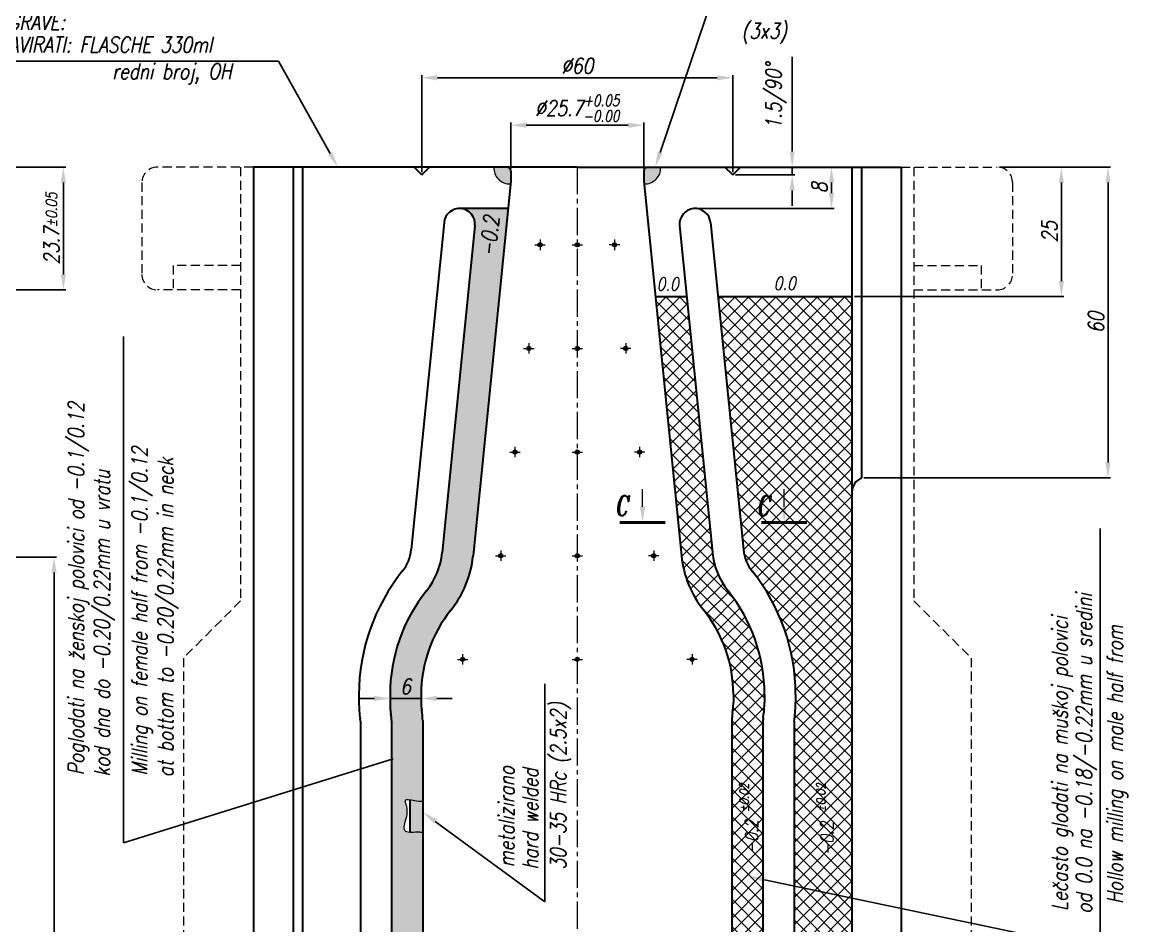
# Model space of a CAD drawing. Extents: x 11 to 588, y -94 to 506.
# Drawn here: x 206.1 to 419.5, y 130.8 to 305.2 of the extents above; entities that cross this region are included whole.
import ezdxf
from ezdxf import colors
from ezdxf.entities.mleader import LeaderData, LeaderLine
from ezdxf.math import Vec2, Vec3

# ---------------------------------------------------------------- set-up
doc = ezdxf.new("R2010")
doc.units = 0
doc.header["$LTSCALE"] = 7
doc.header["$MEASUREMENT"] = 0
doc.linetypes.add('CENTER2', pattern=[1.125, 0.75, -0.125, 0.125, -0.125])
doc.linetypes.add('HIDDEN', pattern=[0.375, 0.25, -0.125])
doc.layers.get('0').update_dxf_attribs({"linetype": 'CONTINUOUS', "lineweight": 15})
for name, color, linetype, lineweight in [('1', 1, 'CENTER2', 15), ('2', 2, 'HIDDEN', 15), ('3', 3, 'CONTINUOUS', 30), ('4', 5, 'CONTINUOUS', 50), ('8', 252, 'CONTINUOUS', 15), ('ENGLISH', 252, 'CONTINUOUS', 18)]:
    doc.layers.add(name, color=color, linetype=linetype, lineweight=lineweight)
doc.styles.add('ITALICT', font='ITALICT.shx', dxfattribs={"width": 0.8, "height": 3})
doc.styles.get("Standard").update_dxf_attribs({"font": 'isocp.shx', "height": 3})
doc.dimstyles.get("Standard").update_dxf_attribs({"dimtxt": 3, "dimasz": 3, "dimexe": 0.5, "dimexo": 0.5, "dimgap": 0.8, "dimtad": 1, "dimdsep": 46, "dimtxsty": 'ITALICT', "dimcen": 0.09, "dimazin": 2, "dimtfac": 1, "dimtmove": 0, "dimatfit": 3, "dimfxl": 1, "dimtolj": 1, "dimtzin": 0, "dimarcsym": 0})

# ---------------------------------------------------------------- blocks, each defined once
blk = doc.blocks.new('*D11')
at = {"color": 0, "lineweight": -2, "transparency": 16777216}
for p, q in [((300.4060759354109, 276.9511957080474), (300.4060759354109, 285.8306419137544)), ((303.4060759354109, 285.3306419137544), (323.1060759354109, 285.3306419137544)), ((326.1060759354109, 276.9511957080474), (326.1060759354109, 285.8306419137544))]:
    blk.add_line(p, q, dxfattribs=at)
at = {"color": 0, "transparency": 16777216}
for points in [[(303.4060759354109, 285.8306419137544), (303.4060759354109, 284.8306419137544), (300.4060759354109, 285.3306419137544)], [(323.1060759354109, 285.8306419137544), (323.1060759354109, 284.8306419137544), (326.1060759354109, 285.3306419137544)]]:
    blk.add_solid(points, dxfattribs=at)
at = {"color": 0, "transparency": 16777216, "insert": (313.2560759354109, 288.6156419137545), "char_height": 3, "attachment_point": 5, "style": 'ITALICT'}
blk.add_mtext('\\A1;%%c25.7{}{\\H0.71x;\\C3;\\S+0.05^ -0.00;}', dxfattribs=at)
blk = doc.blocks.new('*D22')
at = {"color": 0, "lineweight": -2, "transparency": 16777216}
for p, q in [((161.2258858793589, 277.2511957080474), (214.6031595607306, 277.2511957080474)), ((214.1031595607306, 274.2511957080474), (214.1031595607306, 256.5511957080473)), ((161.2258858793589, 253.5511957080473), (214.6031595607306, 253.5511957080473))]:
    blk.add_line(p, q, dxfattribs=at)
at = {"color": 0, "transparency": 16777216}
for points in [[(213.6031595607306, 274.2511957080474), (214.6031595607306, 274.2511957080474), (214.1031595607306, 277.2511957080474)], [(213.6031595607306, 256.5511957080473), (214.6031595607306, 256.5511957080473), (214.1031595607306, 253.5511957080473)]]:
    blk.add_solid(points, dxfattribs=at)
at = {"color": 0, "transparency": 16777216, "insert": (211.8031595607306, 265.4011957080473), "char_height": 3, "attachment_point": 5, "rotation": 90, "style": 'ITALICT'}
blk.add_mtext('\\A1;23.7{}{\\H0.71x;\\C3;%%p0.05}', dxfattribs=at)
blk = doc.blocks.new('*D34')
at = {"color": 0, "lineweight": -2, "transparency": 16777216}
for p, q in [((283.2560759354109, 276.2511957080474), (283.2560759354109, 294.9914854340539)), ((286.2560759354109, 294.4914854340539), (340.2560759354109, 294.4914854340539)), ((343.2560759354109, 276.2511957080474), (343.2560759354109, 294.9914854340539))]:
    blk.add_line(p, q, dxfattribs=at)
at = {"color": 0, "transparency": 16777216}
for points in [[(286.2560759354109, 294.9914854340539), (286.2560759354109, 293.9914854340539), (283.2560759354109, 294.4914854340539)], [(340.2560759354109, 294.9914854340539), (340.2560759354109, 293.9914854340539), (343.2560759354109, 294.4914854340539)]]:
    blk.add_solid(points, dxfattribs=at)
at = {"color": 0, "transparency": 16777216, "insert": (313.2560759354109, 296.7914854340539), "char_height": 3, "attachment_point": 5, "style": 'ITALICT'}
blk.add_mtext('\\A1;%%c60', dxfattribs=at)
blk = doc.blocks.new('*D35')
at = {"color": 0, "lineweight": -2, "transparency": 16777216}
for p, q in [((354.7206842005839, 280.2511957080474), (354.7206842005839, 298.5654814223331)), ((343.7560759354109, 275.7511957080474), (355.2206842005839, 275.7511957080474)), ((354.7206842005839, 275.7511957080474), (354.7206842005839, 277.2511957080474)), ((354.7206842005839, 272.7511957080474), (354.7206842005839, 269.7511957080474))]:
    blk.add_line(p, q, dxfattribs=at)
at = {"color": 0, "transparency": 16777216}
for points in [[(354.2206842005839, 280.2511957080474), (355.2206842005839, 280.2511957080474), (354.7206842005839, 277.2511957080474)], [(354.2206842005839, 272.7511957080474), (355.2206842005839, 272.7511957080474), (354.7206842005839, 275.7511957080474)]]:
    blk.add_solid(points, dxfattribs=at)
at = {"color": 0, "transparency": 16777216, "insert": (351.6349699148695, 290.9083385651903), "char_height": 3, "attachment_point": 5, "rotation": 90, "style": 'ITALICT'}
blk.add_mtext('\\A1;1.5/90%%D', dxfattribs=at)
blk = doc.blocks.new('*D36')
at = {"color": 0, "lineweight": -2, "transparency": 16777216}
for p, q in [((362.2995983429122, 272.2511957080472), (362.2995983429122, 274.2511957080474)), ((336.361427817609, 269.2511957080472), (362.7995983429122, 269.2511957080472))]:
    blk.add_line(p, q, dxfattribs=at)
at = {"color": 0, "transparency": 16777216}
for points in [[(361.7995983429122, 274.2511957080474), (362.7995983429122, 274.2511957080474), (362.2995983429122, 277.2511957080474)], [(361.7995983429122, 272.2511957080472), (362.7995983429122, 272.2511957080472), (362.2995983429122, 269.2511957080472)]]:
    blk.add_solid(points, dxfattribs=at)
at = {"color": 0, "transparency": 16777216, "insert": (359.9995983429122, 273.2511957080474), "char_height": 3, "attachment_point": 5, "rotation": 90, "style": 'ITALICT'}
blk.add_mtext('\\A1;8', dxfattribs=at)
blk = doc.blocks.new('*D39')
at = {"color": 0, "lineweight": -2, "transparency": 16777216}
for p, q in [((394.756075935411, 277.2511957080474), (416.1579726060618, 277.2511957080474)), ((415.6579726060618, 220.2511957080474), (415.6579726060618, 274.2511957080474)), ((368.5759210578985, 217.2511957080474), (416.1579726060618, 217.2511957080474))]:
    blk.add_line(p, q, dxfattribs=at)
at = {"color": 0, "transparency": 16777216}
for points in [[(415.1579726060618, 274.2511957080474), (416.1579726060618, 274.2511957080474), (415.6579726060618, 277.2511957080474)], [(415.1579726060618, 220.2511957080474), (416.1579726060618, 220.2511957080474), (415.6579726060618, 217.2511957080474)]]:
    blk.add_solid(points, dxfattribs=at)
at = {"color": 0, "transparency": 16777216, "insert": (413.3579726060618, 247.2511957080474), "char_height": 3, "attachment_point": 5, "rotation": 90, "style": 'ITALICT'}
blk.add_mtext('\\A1;60', dxfattribs=at)
blk = doc.blocks.new('*D91')
at = {"color": 0, "lineweight": -2, "transparency": 16777216}
for p, q in [((150.4758858793587, 202.0011957080474), (212.8001589766389, 202.0011957080474)), ((212.3001589766388, 30.00119570804731), (212.3001589766389, 199.0011957080474)), ((147.3758858793589, 27.00119570804733), (212.8001589766388, 27.00119570804731))]:
    blk.add_line(p, q, dxfattribs=at)
at = {"color": 0, "transparency": 16777216}
for points in [[(211.8001589766389, 199.0011957080474), (212.8001589766389, 199.0011957080474), (212.3001589766389, 202.0011957080474)], [(211.8001589766388, 30.00119570804731), (212.8001589766388, 30.00119570804731), (212.3001589766388, 27.00119570804731)]]:
    blk.add_solid(points, dxfattribs=at)
at = {"color": 0, "transparency": 16777216, "insert": (210.0001589766388, 109.5011957080473), "char_height": 3, "attachment_point": 5, "rotation": 90, "style": 'ITALICT'}
blk.add_mtext('\\A1;175', dxfattribs=at)
blk = doc.blocks.new('*D92')
at = {"color": 0, "lineweight": -2, "transparency": 16777216}
for p, q in [((394.756075935411, 277.2511957080474), (407.1579726060618, 277.2511957080474)), ((406.6579726060618, 255.2511957080474), (406.6579726060618, 274.2511957080474)), ((366.7560684379132, 252.2511957080474), (407.1579726060618, 252.2511957080474))]:
    blk.add_line(p, q, dxfattribs=at)
at = {"color": 0, "transparency": 16777216}
for points in [[(406.1579726060618, 274.2511957080474), (407.1579726060618, 274.2511957080474), (406.6579726060618, 277.2511957080474)], [(406.1579726060618, 255.2511957080474), (407.1579726060618, 255.2511957080474), (406.6579726060618, 252.2511957080474)]]:
    blk.add_solid(points, dxfattribs=at)
at = {"color": 0, "transparency": 16777216, "insert": (404.3579726060617, 264.7511957080475), "char_height": 3, "attachment_point": 5, "rotation": 90, "style": 'ITALICT'}
blk.add_mtext('\\A1;25', dxfattribs=at)
blk = doc.blocks.new('*D145')
at = {"color": 0, "linetype": 'ByBlock', "lineweight": -2, "transparency": 16777216}
for p, q in [((277.1310759354109, 174.9511957080474), (277.1310759354109, 174.2011957080474)), ((283.1310759354109, 174.9511957080474), (283.1310759354109, 174.2011957080474)), ((274.1310759354109, 174.7011957080474), (271.1310759354109, 174.7011957080474)), ((277.1310759354109, 174.7011957080474), (283.1310759354109, 174.7011957080474)), ((286.1310759354109, 174.7011957080474), (289.1310759354109, 174.7011957080474))]:
    blk.add_line(p, q, dxfattribs=at)
at = {"color": 0, "transparency": 16777216}
for points in [[(274.1310759354109, 175.2011957080474), (274.1310759354109, 174.2011957080474), (277.1310759354109, 174.7011957080474)], [(286.1310759354109, 175.2011957080474), (286.1310759354109, 174.2011957080474), (283.1310759354109, 174.7011957080474)]]:
    blk.add_solid(points, dxfattribs=at)
at = {"color": 0, "transparency": 16777216, "insert": (280.1310759354109, 177.0011957080474), "char_height": 3, "attachment_point": 5, "style": 'ITALICT'}
blk.add_mtext('\\A1;6', dxfattribs=at)

msp = doc.modelspace()

# ---------------------------------------------------------------- hatches: boundary and pattern name
h = msp.add_hatch(color=256)
h.dxf.hatch_style = 1
h.paths.add_polyline_path([(300.3530464284862, 274.0223635217487), (300.406075935411, 274.5511957080474), (300.4060759354111, 276.4511957080474, 0.4142135623730951), (299.6060759354111, 277.2511957080474), (297.1809259118746, 277.2511957080474, 0.4554314140492073)])
h.paths.add_polyline_path([(326.1060759354111, 274.5511957080474), (326.1591054423359, 274.0223635217487, 0.4554314140491854), (329.3312259589472, 277.2511957080474), (326.906075935411, 277.2511957080473, 0.4142135623730951), (326.106075935411, 276.4511957080473)])
h = msp.add_hatch(color=256)
h.dxf.hatch_style = 1
edge = h.paths.add_edge_path()
edge.add_spline(control_points=[(283.431075935411, 154.8991459538395), (283.0975785951541, 154.8564382981886), (282.421547443924, 154.8548714665754), (281.3473803989125, 155.1115912659684), (280.9295021997448, 155.1667072523719)], knot_values=[10.55510020337118, 10.55510020337118, 10.55510020337118, 10.55510020337118, 11.56559869648734, 12.45186169343231, 12.45186169343231, 12.45186169343231, 12.45186169343231], degree=3, periodic=0)
edge.add_line((280.9295021997448, 155.1667072523719), (280.9656885899134, 148.8497688804809))
edge.add_spline(control_points=[(280.9656885899134, 148.8497688804809), (281.5125322268417, 148.832914340417), (282.5254165593432, 148.9548877931014), (283.1765913863971, 148.835146927657), (283.431075935411, 148.736973000996)], knot_values=[0.9961703928006589, 0.9961703928006589, 0.9961703928006589, 0.9961703928006589, 2.253204837994657, 2.916767837795078, 2.916767837795078, 2.916767837795078, 2.916767837795078], degree=3, periodic=0)
edge.add_line((283.431075935411, 148.736973000996), (283.431075935411, 154.8991459538395))
at = {"layer": '8'}
h = msp.add_hatch(dxfattribs=at)
h.set_pattern_fill('DOTS', color=256, scale=15)
h.set_pattern_definition([(0, (0, 0), (0.46875, 0.9375), [0, -0.9375])])
edge = h.paths.add_edge_path()
edge.add_spline(control_points=[(283.4310759354018, 148.7369730009711), (283.3674178115742, 148.7606433936608), (283.3067813544963, 148.7808897860315), (283.2479587994762, 148.7981742060611)], knot_values=[1.023410150488747, 1.023410150488747, 1.023410150488747, 1.023410150488747, 1.171772487322864, 1.171772487322864, 1.171772487322864, 1.171772487322864], degree=3, periodic=0)
edge.add_spline(control_points=[(283.2479587994762, 148.7981742060611), (283.2014383552925, 148.8118437737458), (283.1560524353237, 148.8236607445216), (283.1112036161638, 148.8338536615229)], knot_values=[1.171772487322864, 1.171772487322864, 1.171772487322864, 1.171772487322864, 1.289106421683567, 1.289106421683567, 1.289106421683567, 1.289106421683567], degree=3, periodic=0)
edge.add_spline(control_points=[(283.1112036161638, 148.8338536615229), (283.04351435507, 148.8492375898655), (282.9770485639832, 148.8609220616991), (282.9097522992984, 148.8696928090598)], knot_values=[1.289106421683567, 1.289106421683567, 1.289106421683567, 1.289106421683567, 1.466195751277265, 1.466195751277265, 1.466195751277265, 1.466195751277265], degree=3, periodic=0)
edge.add_spline(control_points=[(282.9097522992984, 148.8696928090598), (282.8428643346422, 148.8784103425249), (282.7751559431193, 148.8842494005697), (282.7046103398328, 148.8879815002406)], knot_values=[1.466195751277265, 1.466195751277265, 1.466195751277265, 1.466195751277265, 1.642210644144452, 1.642210644144452, 1.642210644144452, 1.642210644144452], degree=3, periodic=0)
edge.add_spline(control_points=[(282.7046103398328, 148.8879815002406), (282.6975873383073, 148.8883530406408), (282.5992683596954, 148.8932425367322), (282.4950954158143, 148.8942200891171), (282.394941112699, 148.8929327547583)], knot_values=[1.642210644144452, 1.642210644144452, 1.642210644144452, 1.642210644144452, 1.65973339260108, 1.886543266742597, 1.886543266742597, 1.886543266742597, 1.886543266742597], degree=3, periodic=0)
edge.add_spline(control_points=[(282.394941112699, 148.8929327547583), (282.3491666468536, 148.8923443921936), (282.3026710456867, 148.8912975729491), (282.2556063060411, 148.889904585417)], knot_values=[1.886543266742597, 1.886543266742597, 1.886543266742597, 1.886543266742597, 1.990204322876603, 1.990204322876603, 1.990204322876603, 1.990204322876603], degree=3, periodic=0)
edge.add_spline(control_points=[(282.2556063060411, 148.889904585417), (282.0016181145384, 148.8823872298184), (281.7310549176183, 148.8647884239994), (281.4678051757773, 148.8547558820594)], knot_values=[1.990204322876603, 1.990204322876603, 1.990204322876603, 1.990204322876603, 2.549618533493095, 2.549618533493095, 2.549618533493095, 2.549618533493095], degree=3, periodic=0)
edge.add_spline(control_points=[(280.9656885899134, 148.8497688804809), (281.0125244450056, 148.8483253292667), (281.0602118870279, 148.8475910224109), (281.1085806314933, 148.8474401614366)], knot_values=[2.809105831427727, 2.809105831427727, 2.809105831427727, 2.809105831427727, 2.916767837795048, 2.916767837795048, 2.916767837795048, 2.916767837795048], degree=3, periodic=0)
edge.add_spline(control_points=[(280.5434792741999, 148.8903359750914), (280.6364074793913, 148.8730569809609), (280.7370836101268, 148.8619444110217), (280.8432970851914, 148.8553651878602)], knot_values=[3.012176793776595, 3.012176793776595, 3.012176793776595, 3.012176793776595, 3.265207327771781, 3.265207327771781, 3.265207327771781, 3.265207327771781], degree=3, periodic=0)
edge.add_spline(control_points=[(280.1307080281561, 149.0524403566391), (280.1388407600527, 149.04619009078), (280.1493146463192, 149.0385658072441), (280.1601404598826, 149.0312151675066), (280.1623475222997, 149.029737478185)], knot_values=[3.67498080615877, 3.67498080615877, 3.67498080615877, 3.67498080615877, 3.710423637753082, 3.719425786502659, 3.719425786502659, 3.719425786502659, 3.719425786502659], degree=3, periodic=0)
edge.add_spline(control_points=[(279.9281872882787, 149.3377356087421), (279.9341168422324, 149.3213705893516), (279.9405311658561, 149.3053612643363), (279.947449687648, 149.2897255366822)], knot_values=[4.076997374342099, 4.076997374342099, 4.076997374342099, 4.076997374342099, 4.136574481249062, 4.136574481249062, 4.136574481249062, 4.136574481249062], degree=3, periodic=0)
edge.add_spline(control_points=[(279.8685608984935, 149.7703204653103), (279.8678754147237, 149.7326578102785), (279.8682917767579, 149.6957114421551), (279.8699257009077, 149.659587991286)], knot_values=[4.486807465191523, 4.486807465191523, 4.486807465191523, 4.486807465191523, 4.594801025733672, 4.594801025733672, 4.594801025733672, 4.594801025733672], degree=3, periodic=0)
edge.add_spline(control_points=[(279.8769993213105, 149.9256220888893), (279.8950969555759, 150.1331481682336), (279.9394615939934, 150.3565798018487), (279.993175898621, 150.5803279895861)], knot_values=[4.739782725899735, 4.739782725899735, 4.739782725899735, 4.739782725899735, 5.308692865720578, 5.308692865720578, 5.308692865720578, 5.308692865720578], degree=3, periodic=0)
edge.add_spline(control_points=[(279.993175898621, 150.5803279895861), (280.0385943807762, 150.7695197354811), (280.1043940727055, 151.0087307021518), (280.1645438805529, 151.233272394781), (280.1767933262387, 151.2794277729443)], knot_values=[5.308692865720578, 5.308692865720578, 5.308692865720578, 5.308692865720578, 5.789738561323501, 5.916192483223081, 5.916192483223081, 5.916192483223081, 5.916192483223081], degree=3, periodic=0)
edge.add_spline(control_points=[(280.1767933262387, 151.2794277729443), (280.2562007560007, 151.5786315119243), (280.3242189822239, 151.8532920737815), (280.373704898906, 152.1174546538374)], knot_values=[5.916192483223081, 5.916192483223081, 5.916192483223081, 5.916192483223081, 6.735934141652246, 6.735934141652246, 6.735934141652246, 6.735934141652246], degree=3, periodic=0)
edge.add_spline(control_points=[(280.373704898906, 152.1174546538374), (280.3917801744215, 152.2139429425373), (280.4073829507471, 152.3090306367004), (280.420165133501, 152.4034021799816)], knot_values=[6.735934141652246, 6.735934141652246, 6.735934141652246, 6.735934141652246, 7.03535380124664, 7.03535380124664, 7.03535380124664, 7.03535380124664], degree=3, periodic=0)
edge.add_spline(control_points=[(280.420165133501, 152.4034021799816), (280.4305270901377, 152.479905063569), (280.4390354553669, 152.5559373188694), (280.4455047875496, 152.631863572145)], knot_values=[7.03535380124664, 7.03535380124664, 7.03535380124664, 7.03535380124664, 7.278080226663596, 7.278080226663596, 7.278080226663596, 7.278080226663596], degree=3, periodic=0)
edge.add_spline(control_points=[(280.4455047875496, 152.631863572145), (280.4549926566378, 152.7432163874135), (280.460094787271, 152.8543412038484), (280.460226207617, 152.966388227485)], knot_values=[7.278080226663596, 7.278080226663596, 7.278080226663596, 7.278080226663596, 7.63406079523102, 7.63406079523102, 7.63406079523102, 7.63406079523102], degree=3, periodic=0)
edge.add_spline(control_points=[(280.460226207617, 152.966388227485), (280.4603131532601, 153.0405167838358), (280.4582244496255, 153.115048984599), (280.4537907056059, 153.1903178965366)], knot_values=[7.63406079523102, 7.63406079523102, 7.63406079523102, 7.63406079523102, 7.869571965277067, 7.869571965277067, 7.869571965277067, 7.869571965277067], degree=3, periodic=0)
edge.add_spline(control_points=[(280.4537907056059, 153.1903178965366), (280.4425760911256, 153.3807014247672), (280.4163584875992, 153.5757982490895), (280.37239675131, 153.7809981675677)], knot_values=[7.869571965277067, 7.869571965277067, 7.869571965277067, 7.869571965277067, 8.46526873220039, 8.46526873220039, 8.46526873220039, 8.46526873220039], degree=3, periodic=0)
edge.add_spline(control_points=[(280.37239675131, 153.7809981675677), (280.3546856755456, 153.8636680439139), (280.3340945832111, 153.947977734331), (280.3104442313418, 154.0342796768826)], knot_values=[8.46526873220039, 8.46526873220039, 8.46526873220039, 8.46526873220039, 8.705259948701, 8.705259948701, 8.705259948701, 8.705259948701], degree=3, periodic=0)
edge.add_spline(control_points=[(280.3104442313418, 154.0342796768826), (280.2914913680241, 154.1034401244845), (280.269566756369, 154.1772713308205), (280.2453823936243, 154.2527074038746), (280.2442671472324, 154.256175543793)], knot_values=[8.705259948701, 8.705259948701, 8.705259948701, 8.705259948701, 8.897583544937163, 8.906842948027197, 8.906842948027197, 8.906842948027197, 8.906842948027197], degree=3, periodic=0)
edge.add_spline(control_points=[(280.2442671472324, 154.256175543793), (280.2124935291961, 154.3549836223204), (280.1771686589454, 154.456308478423), (280.1473736055586, 154.5535495340908)], knot_values=[8.906842948027197, 8.906842948027197, 8.906842948027197, 8.906842948027197, 9.170645403854042, 9.170645403854042, 9.170645403854042, 9.170645403854042], degree=3, periodic=0)
edge.add_spline(control_points=[(280.1473736055586, 154.5535495340908), (280.1342594805475, 154.5963496373056), (280.1222166307368, 154.6383585978411), (280.112019379615, 154.6790135984183)], knot_values=[9.170645403854042, 9.170645403854042, 9.170645403854042, 9.170645403854042, 9.28675656965924, 9.28675656965924, 9.28675656965924, 9.28675656965924], degree=3, periodic=0)
edge.add_spline(control_points=[(280.1804686291509, 155.1159825548003), (280.1744672961718, 155.1118354128369), (280.1687145210662, 155.1075060553762), (280.163216832979, 155.1029898523609)], knot_values=[9.824657506741064, 9.824657506741064, 9.824657506741064, 9.824657506741064, 9.85450392858564, 9.85450392858564, 9.85450392858564, 9.85450392858564], degree=3, periodic=0)
edge.add_spline(control_points=[(280.5211621070313, 155.1954167888387), (280.498347273019, 155.1949564586135), (280.4762021978346, 155.1939969576968), (280.4547804500787, 155.192500298621)], knot_values=[10.17789322915968, 10.17789322915968, 10.17789322915968, 10.17789322915968, 10.23809051833985, 10.23809051833985, 10.23809051833985, 10.23809051833985], degree=3, periodic=0)
edge.add_spline(control_points=[(280.9295021997447, 155.166707252372), (280.8852671457569, 155.1725416286066), (280.8419736619408, 155.1776494753228), (280.7998245249217, 155.1818869961468)], knot_values=[10.46128365205227, 10.46128365205227, 10.46128365205227, 10.46128365205227, 10.55510020337111, 10.55510020337111, 10.55510020337111, 10.55510020337111], degree=3, periodic=0)
edge.add_spline(control_points=[(280.9295021997447, 155.166707252372), (281.0969780162625, 155.1446180530683), (281.2779504141159, 155.1121146913042), (281.4614147868007, 155.0770009388885)], knot_values=[10.55510020337111, 10.55510020337111, 10.55510020337111, 10.55510020337111, 10.91029370080286, 10.91029370080286, 10.91029370080286, 10.91029370080286], degree=3, periodic=0)
edge.add_spline(control_points=[(281.4614147868007, 155.0770009388885), (281.6462168363711, 155.0416311648033), (281.8335473322635, 155.0036127954918), (282.0121591980151, 154.9709215471415)], knot_values=[10.91029370080286, 10.91029370080286, 10.91029370080286, 10.91029370080286, 11.26807698787321, 11.26807698787321, 11.26807698787321, 11.26807698787321], degree=3, periodic=0)
edge.add_spline(control_points=[(282.0121591980151, 154.9709215471415), (282.0986667986549, 154.9550881004395), (282.2404761300782, 154.9306023917778), (282.3729181125177, 154.9121936559494), (282.425081334457, 154.905693442721)], knot_values=[11.26807698787321, 11.26807698787321, 11.26807698787321, 11.26807698787321, 11.44136320031615, 11.55901830944576, 11.55901830944576, 11.55901830944576, 11.55901830944576], degree=3, periodic=0)
edge.add_spline(control_points=[(282.425081334457, 154.905693442721), (282.5439670404, 154.8908787435957), (282.6556034978343, 154.8809684413518), (282.7616041081265, 154.8753751450376)], knot_values=[11.55901830944576, 11.55901830944576, 11.55901830944576, 11.55901830944576, 11.82716721180719, 11.82716721180719, 11.82716721180719, 11.82716721180719], degree=3, periodic=0)
edge.add_spline(control_points=[(282.7616041081265, 154.8753751450376), (282.8540667016795, 154.8704962044137), (282.9422410993415, 154.8689019815299), (283.0271981188017, 154.8702026238459)], knot_values=[11.82716721180719, 11.82716721180719, 11.82716721180719, 11.82716721180719, 12.06106910069611, 12.06106910069611, 12.06106910069611, 12.06106910069611], degree=3, periodic=0)
edge.add_spline(control_points=[(283.0271981188017, 154.8702026238459), (283.0935776195602, 154.8712188552079), (283.1579929843755, 154.874002335688), (283.2209549765413, 154.8783671117204)], knot_values=[12.06106910069611, 12.06106910069611, 12.06106910069611, 12.06106910069611, 12.24382375369095, 12.24382375369095, 12.24382375369095, 12.24382375369095], degree=3, periodic=0)
edge.add_spline(control_points=[(283.2209549765413, 154.8783671117204), (283.2926274779937, 154.8833357349445), (283.3624166548194, 154.8903534491962), (283.431075935411, 154.8991459538395)], knot_values=[12.24382375369095, 12.24382375369095, 12.24382375369095, 12.24382375369095, 12.45186169343231, 12.45186169343231, 12.45186169343231, 12.45186169343231], degree=3, periodic=0)
edge.add_line((283.431075935411, 154.8991459538395), (283.431075935411, 170.4511957080474))
edge.add_arc((273.4311938929404, 170.4997666528154), 10.00000000000008, 359.7217078915606, 369.8004496863913)
edge.add_arc((293.131075935411, 173.9511957080474), 10.00000000000008, 180.0000000000001, 190.0743327301028, ccw=False)
edge.add_line((283.1310759354109, 173.9511957080473), (283.1310759354109, 175.4511957080474))
edge.add_arc((309.1415490037509, 175.4511957080473), 26.01047306833994, 141.2556049343998, 179.9999999999997, ccw=False)
edge.add_arc((273.2558779167645, 204.2467204056294), 19.99999999999998, 321.2556049344, 354.2737147630604)
edge.add_line((293.156075935411, 202.2511957080474), (299.8746098219947, 269.2511957080476))
edge.add_line((299.8746098219947, 269.2511957080476), (290.5286438211299, 269.2511957080472))
edge.add_arc((290.5286438211299, 266.2511957080472), 2.999999999999943, -5.726285236940214, 90.00000000000108, ccw=False)
edge.add_line((293.5136735239269, 265.9518670034099), (287.186016529817, 202.849853117322))
edge.add_arc((273.2558779167645, 204.2467204056295), 13.99999999999998, 321.2556049343998, 354.2737147630602, ccw=False)
edge.add_arc((309.1415490037509, 175.4511957080473), 32.01047306833995, 141.2556049343999, 180)
edge.add_line((277.1310759354109, 175.4511957080473), (277.1310759354109, 173.9511957080474))
edge.add_arc((293.1310759354109, 173.9511957080474), 16.00000000000001, 180, 188.4043611109257)
edge.add_line((277.3028965613507, 171.6126624706154), (277.388120778926, 171.0358290174062))
edge.add_arc((273.4310759354111, 170.4511957080474), 3.999999999999949, 3.979039320256561e-13, 8.404361110937828, ccw=False)
edge.add_line((277.431075935411, 170.4511957080474), (277.431075935411, 78.45119570804727))
edge.add_arc((273.4310759354109, 78.45119570804727), 4.000000000000044, -8.404361110925606, 0, ccw=False)
edge.add_line((277.3881207789261, 77.86656239868927), (277.3028965613508, 77.28972894548042))
edge.add_arc((293.1310759354109, 74.95119570804731), 16.00000000000002, 171.5956388890702, 180)
edge.add_line((277.1310759354109, 74.95119570804731), (277.1310759354109, 54.59402630512589))
edge.add_line((277.1310759354109, 54.59402630512589), (282.1619984266874, 56.42513430646902))
edge.add_arc((284.9810759354109, 57.45119570804762), 2.999999999999993, 101.96521203045262, 200.000019747122, ccw=False)
edge.add_arc((353.2452651246002, 73.45119570804752), 70.1141891891892, 180, 190.7393513661663, ccw=False)
edge.add_line((283.131075935411, 73.45119570804759), (283.1310759354109, 74.95119570804688))
edge.add_arc((293.1310759354109, 74.95119570804735), 9.999999999999982, 171.5956388890743, 180.0000000000027, ccw=False)
edge.add_line((283.2384638266233, 76.41277898144234), (283.3236880441983, 76.98961243465007))
edge.add_arc((273.431075935411, 78.45119570804735), 9.999999999999986, 351.5956388890609, 359.9999999999999)
edge.add_line((283.431075935411, 78.45119570804732), (283.431075935411, 148.7369730009679))
h.paths.add_polyline_path([(298.0902922827873, 259.2584277126707), (299.1288406854229, 268.9314065328791), (294.6545553280578, 269.4117923578867), (293.6160069254223, 259.7388135376784)], flags=9)
h.paths.add_polyline_path([(278.5239330782681, 174.7511957080474), (281.7382187925538, 174.7511957080474), (281.7382187925538, 179.2511957080474), (278.5239330782681, 179.2511957080474)], flags=24)
h.paths.add_polyline_path([(283.5876351952984, 59.84309145930465), (282.1180122804644, 69.11303434700662), (277.6735191151278, 68.40842062071633), (279.1431420299618, 59.13847773301438)], flags=25)
h = msp.add_hatch(dxfattribs=at)
h.set_pattern_fill('ANSI37', color=256, scale=15)
h.set_pattern_definition([(45, (358.2139749251841, 107.6121444097528), (-1.325825214724776, 1.325825214724777), []), (135, (358.2139749251841, 107.6121444097528), (-1.325825214724777, -1.325825214724776), [])])
h.paths.add_polyline_path([(366.2560684379131, 136.1795818091276), (355.0810759354107, 138.5290595293137), (355.0810759354106, 78.59814305366538), (355.1448225747432, 78.1666789095186, -0.0366873899239035), (355.3810759354107, 74.95119570804745), (355.3810759354107, 62.00119570804717), (366.2560684379131, 62.00119570804713)])
h.paths.add_polyline_path([(349.0810759354108, 170.4511957080474, -0.03668738992387735), (349.1240310918957, 171.0358290174054), (349.209255309471, 171.6126624706145, 0.03668738992389424), (349.3810759354109, 173.9511957080474), (349.3810759354109, 175.4511957080473, 0.170683429430056), (342.3370340133684, 195.4848599229657, -0.1450737806675296), (339.3261353410048, 202.8498531173219), (334.3723354269971, 252.2511957080475), (328.3422446767665, 252.2511957080473), (333.3560759354109, 202.2511957080473, 0.145073780667529), (337.6573597530733, 191.7297768589671, -0.1706834294300562), (343.3810759354109, 175.4511957080474), (343.3810759354109, 173.9511957080473, -0.03668738992392662), (343.2736880441983, 172.4896124346504), (343.1884638266234, 171.9127789814428, 0.03668738992388904), (343.081075935411, 170.4511957080474), (343.081075935411, 78.45119570804734, 0.04400517893171903), (343.2268923522564, 76.70045243185237, -0.04398590352005106), (343.3810759354109, 74.95119570804735), (343.381075935411, 73.45119570804725, -0.04103293982716143), (342.4398368470915, 62.00119570804702), (349.3810759354106, 62.00119570804708), (349.3810759354107, 74.95119570804711, 0.03668738992387873), (349.209255309471, 77.28972894547911), (349.1240310918957, 77.86656239868856, -0.03668738992392319), (349.0810759354106, 78.45119570804725)])
h.paths.add_polyline_path([(366.2560684379132, 252.2511957080474), (340.4024261772277, 252.2511957080474), (345.2961947465988, 203.4485105265965, 0.1450737806675282), (347.0167082736637, 199.2399429869645, -0.170683429430056), (355.3810759354109, 175.4511957080473), (355.3810759354109, 173.9511957080472, -0.03668738992390565), (355.1448225747433, 170.7357125065759), (355.0810759354108, 170.3042483624296), (355.0810759354107, 138.5290595293137), (366.2560684379131, 136.1795818091276)])
h.paths.add_polyline_path([(348.7892976075827, 144.3582077480799), (348.7892976075827, 152.4653506052227), (345.0392976075827, 152.4653506052227), (345.0392976075827, 144.3582077480799)], flags=24)
h.paths.add_polyline_path([(346.7680735166471, 152.8690519605484), (346.7680735166471, 160.2107186272151), (344.1430735166471, 160.2107186272151), (344.1430735166471, 152.8690519605484)], flags=24)
h.paths.add_polyline_path([(347.5246672929969, 209.1048152127877), (351.8282387215683, 209.1048152127877), (351.8282387215683, 214.7298152127877), (347.5246672929969, 214.7298152127877)], flags=24)
h.paths.add_polyline_path([(361.5692191685264, 152.8690519605484), (361.5692191685264, 160.2107186272151), (358.9442191685264, 160.2107186272151), (358.9442191685264, 152.8690519605484)], flags=24)
h.paths.add_polyline_path([(363.3287903338509, 143.9821298514653), (363.3287903338509, 152.0892727086082), (359.5787903338509, 152.0892727086082), (359.5787903338509, 143.9821298514653)], flags=24)

# ---------------------------------------------------------------- linework, layer by layer
for p, q in [((325.8484527622936, 211.6862726762323), (325.8484527622936, 215.1096302032957)), ((353.1742220979635, 211.6862726762323), (353.1742220979635, 215.1096302032957))]:
    msp.add_line(p, q)
for centre, start, end in [((300.1717613603603, 277.0168811329967), 175.5203587826534, 273.4644003757432), ((326.3403905104615, 277.0168811329967), 266.5355996242622, 4.479641217346644)]:
    msp.add_arc(centre, 2.999999999999981, start, end)
msp.add_open_spline([(283.4310759354018, 148.7369730009711), (283.1580474525324, 148.8384948652109), (282.2488787582756, 148.9996208990818), (279.3766314623128, 148.4572962745146), (280.3406048404242, 151.7747093217458), (280.6599241273028, 153.2771430781246), (279.7429419840503, 155.5617823719691), (282.1050583924158, 154.8541379426095), (283.0975785951541, 154.8564382981886), (283.431075935411, 154.8991459538395)], degree=3, knots=[1.023410150488747, 1.023410150488747, 1.023410150488747, 1.023410150488747, 1.65973339260108, 3.683982954908346, 5.789738561323501, 8.897583544937163, 9.667117092186864, 11.44136320031615, 12.45186169343231, 12.45186169343231, 12.45186169343231, 12.45186169343231])
for points in [[(326.3484527622936, 211.6862726762323), (325.3484527622936, 211.6862726762323), (325.8484527622936, 208.6862726762322)], [(353.6742220979635, 211.6862726762323), (352.6742220979635, 211.6862726762323), (353.1742220979635, 208.6862726762322)]]:
    msp.add_solid(points)
at = {"layer": '1'}
for p, q in [((313.2560759354109, 277.2511957080474), (313.2560759354108, 27.00119570804696)), ((306.0775359699305, 263.2511957080474), (306.0775359699305, 261.2511957080474)), ((320.4346159008914, 263.2511957080474), (320.4346159008914, 261.2511957080474)), ((305.0775359699305, 262.2511957080474), (307.0775359699305, 262.2511957080474)), ((312.2560759354109, 262.2511957080474), (314.2560759354109, 262.2511957080474)), ((321.4346159008914, 262.2511957080474), (319.4346159008914, 262.2511957080474)), ((303.9084910497506, 243.2511957080474), (303.9084910497506, 241.2511957080474)), ((322.6036608210712, 243.2511957080473), (322.6036608210712, 241.2511957080473)), ((302.9084910497506, 242.2511957080474), (304.9084910497506, 242.2511957080474)), ((312.2560759354109, 242.2511957080474), (314.2560759354109, 242.2511957080474)), ((323.6036608210712, 242.2511957080473), (321.6036608210712, 242.2511957080473)), ((300.2366239714769, 222.2511957080474), (302.2366239714769, 222.2511957080474)), ((301.2366239714769, 223.2511957080474), (301.2366239714769, 221.2511957080474)), ((312.2560759354109, 222.2511957080474), (314.2560759354109, 222.2511957080474)), ((326.2755278993448, 222.2511957080473), (324.2755278993448, 222.2511957080473)), ((325.2755278993448, 223.2511957080473), (325.2755278993448, 221.2511957080473)), ((298.4998790318791, 203.2511957080474), (298.4998790318791, 201.2511957080474)), ((328.0122728389426, 203.2511957080473), (328.0122728389426, 201.2511957080473)), ((297.4998790318791, 202.2511957080474), (299.4998790318791, 202.2511957080474)), ((312.2560759354109, 202.2511957080474), (314.2560759354109, 202.2511957080474)), ((329.0122728389426, 202.2511957080473), (327.0122728389426, 202.2511957080473)), ((290.1161794210834, 182.2511957080474), (292.1161794210834, 182.2511957080474)), ((291.1161794210834, 183.2511957080474), (291.1161794210834, 181.2511957080474)), ((312.2560759354109, 182.2511957080474), (314.2560759354109, 182.2511957080474)), ((336.3959724497382, 182.2511957080473), (334.3959724497382, 182.2511957080473)), ((335.3959724497382, 183.2511957080473), (335.3959724497382, 181.2511957080473))]:
    msp.add_line(p, q, dxfattribs=at)
at = {"layer": '2'}
for p, q in [((250.7560759354109, 277.2511957080474), (232.2560759354109, 277.2511957080474)), ((248.3060759354109, 277.2511957080474), (248.3060759354109, 193.5511957080474)), ((375.7560759354109, 277.2511957080474), (394.256075935411, 277.2511957080474)), ((378.206075935411, 277.2511957080474), (378.206075935411, 193.5511957080474)), ((229.2560759354109, 274.2511957080474), (229.2560759354108, 256.5511957080473)), ((397.256075935411, 274.2511957080474), (397.2560759354108, 256.5511957080473)), ((248.3060759354111, 258.2511957080474), (235.3060759354111, 258.2511957080474)), ((235.3060759354111, 258.2511957080474), (235.3060759354113, 253.5511957080473)), ((378.2060759354108, 258.2511957080474), (391.2060759354108, 258.2511957080474)), ((391.2060759354108, 258.2511957080474), (391.2060759354105, 253.5511957080473)), ((248.3060759354111, 253.5511957080473), (232.2560759354108, 253.5511957080473)), ((378.2060759354108, 253.5511957080473), (394.2560759354108, 253.5511957080473)), ((248.3060759354109, 193.5511957080474), (237.2560759354112, 182.5011957080474)), ((378.206075935411, 193.5511957080474), (389.2560759354107, 182.5011957080474)), ((237.2560759354112, 182.5011957080474), (237.2560759354109, 20.00119570804709)), ((389.2560759354107, 182.5011957080474), (389.2560759354112, 30.00119570804709))]:
    msp.add_line(p, q, dxfattribs=at)
for centre, start, end in [((232.2560759354109, 274.2511957080474), 90, 180), ((394.256075935411, 274.2511957080474), 0, 90), ((232.2560759354108, 256.5511957080473), 180, 270), ((394.2560759354108, 256.5511957080473), 270, 0)]:
    msp.add_arc(centre, 3, start, end, dxfattribs=at)
at = {"layer": '3'}
for p, q in [((313.2560759354109, 277.2511957080474), (250.7560759354107, 277.2511957080474)), ((250.7560759354109, 277.2511957080474), (250.756075935411, 27.00119570804708)), ((258.4362312757232, 277.2511957080474), (258.4362312757232, 27.00119570804707)), ((260.2560836188025, 277.2511957080474), (260.2560836188026, 27.00119570804706)), ((283.2560759354109, 275.7511957080474), (281.7560759354114, 277.2511957080474)), ((283.2560759354109, 275.7511957080474), (284.7560759354105, 277.2511957080474)), ((300.406075935411, 276.4511957080474), (300.406075935411, 274.5511957080474)), ((313.2560759354109, 277.2511957080474), (375.7560759354112, 277.2511957080474)), ((326.1060759354111, 276.4511957080473), (326.1060759354111, 274.5511957080473)), ((343.2560759354109, 275.7511957080474), (341.7560759354114, 277.2511957080474)), ((343.2560759354109, 275.7511957080474), (344.7560759354105, 277.2511957080474)), ((366.2560684379132, 277.2511957080474), (366.2560684379131, 37.00119570804706)), ((368.0759210578985, 277.2511957080474), (368.0759210578985, 217.2511957080474)), ((375.7560759354109, 277.2511957080474), (375.7560759354107, 27.00119570804708)), ((300.406075935411, 274.5511957080474), (293.156075935411, 202.2511957080474)), ((326.1060759354111, 274.5511957080473), (333.356075935411, 202.2511957080473)), ((299.8746098219947, 269.2511957080475), (290.5286438211298, 269.2511957080473)), ((287.543614118333, 266.5505244126846), (281.2159571242232, 203.4485105265966)), ((293.5136735239269, 265.9518670034099), (287.1860165298171, 202.849853117322)), ((332.9984783468951, 265.9518670034099), (339.3261353410047, 202.849853117322)), ((338.9685377524889, 266.5505244126845), (345.2961947465986, 203.4485105265966)), ((328.3422446767665, 252.2511957080473), (334.3723354269971, 252.2511957080475)), ((340.4024261772278, 252.2511957080474), (366.2560684379133, 252.2511957080474)), ((271.1310759354109, 175.4511957080474), (271.1310759354109, 173.9511957080474)), ((277.1310759354109, 175.4511957080474), (277.1310759354109, 173.9511957080474)), ((283.1310759354109, 175.4511957080474), (283.1310759354109, 173.9511957080474)), ((343.3810759354109, 175.4511957080474), (343.3810759354109, 173.9511957080474)), ((349.3810759354109, 175.4511957080473), (349.3810759354109, 173.9511957080473)), ((355.3810759354109, 175.4511957080473), (355.3810759354109, 173.9511957080473)), ((271.4310759354111, 170.3042483624293), (271.3673292960785, 170.7357125065767)), ((277.3881207789258, 171.0358290174071), (277.3028965613511, 171.6126624706137)), ((283.3236880441984, 171.912778981444), (283.2384638266237, 172.4896124346507)), ((343.1884638266236, 171.912778981444), (343.2736880441984, 172.4896124346507)), ((349.124031091896, 171.035829017407), (349.2092553094707, 171.6126624706136)), ((355.0810759354107, 170.3042483624293), (355.1448225747433, 170.7357125065766)), ((271.431075935411, 170.3042483624294), (271.4310759354111, 78.59814305366494)), ((277.431075935411, 170.4511957080474), (277.431075935411, 78.45119570804735)), ((283.431075935411, 170.4511957080474), (283.431075935411, 78.45119570804735)), ((343.081075935411, 170.4511957080474), (343.081075935411, 78.45119570804735)), ((349.0810759354108, 170.4511957080473), (349.0810759354106, 78.45119570804731)), ((355.0810759354108, 170.3042483624293), (355.0810759354106, 78.59814305366488)), ((280.9295021997448, 155.1667072523719), (280.9656885899134, 148.8497688804808))]:
    msp.add_line(p, q, dxfattribs=at)
for centre in [(306.0775359699305, 262.2511957080474), (313.2560759354109, 262.2511957080474), (320.4346159008914, 262.2511957080474), (303.9084910497506, 242.2511957080474), (313.2560759354109, 242.2511957080474), (322.6036608210712, 242.2511957080473), (301.2366239714769, 222.2511957080474), (313.2560759354109, 222.2511957080474), (325.2755278993448, 222.2511957080473), (298.4998790318791, 202.2511957080474), (313.2560759354109, 202.2511957080474), (328.0122728389426, 202.2511957080473), (291.1161794210834, 182.2511957080474), (313.2560759354109, 182.2511957080474), (335.3959724497382, 182.2511957080473)]:
    msp.add_circle(centre, 0.35, dxfattribs=at)
for centre, radius, start, end in [((299.6060759354111, 276.4511957080474), 0.8, 0, 90), ((326.906075935411, 276.4511957080473), 0.8, 90, 180), ((290.5286438211299, 266.2511957080472), 2.999999999999968, 354.2737147630599, 174.2737147630599), ((335.983508049692, 266.2511957080472), 2.999999999999968, 5.726285236939824, 185.7262852369398), ((369.2560684379132, 214.4930709535367), 3, 113.1651303559369, 180), ((273.2558779167645, 204.2467204056295), 8, 321.2556049344007, 354.2737147630589), ((273.2558779167645, 204.2467204056295), 14, 321.2556049344007, 354.2737147630589), ((353.2562739540573, 204.2467204056294), 14, 185.7262852369408, 218.7443950655992), ((353.2562739540573, 204.2467204056294), 8, 185.7262852369408, 218.7443950655992), ((273.2558779167645, 204.2467204056295), 20, 321.2556049344007, 354.2737147630589), ((353.2562739540573, 204.2467204056294), 20, 185.7262852369378, 218.7443950655993), ((309.1415490037509, 175.4511957080474), 38.01047306833992, 141.2556049344007, 180), ((317.3706028670709, 175.4511957080474), 38.01047306833992, 359.9999999999999, 38.74439506559919), ((309.1415490037509, 175.4511957080474), 32.01047306833992, 141.2556049344007, 180), ((317.3706028670709, 175.4511957080474), 32.01047306833992, 359.9999999999999, 38.74439506559919), ((309.1415490037509, 175.4511957080474), 26.01047306833992, 141.2556049344007, 180), ((317.370602867071, 175.4511957080474), 26.01047306833992, 0, 38.74439506559933), ((293.1310759354109, 173.9511957080474), 22, 180, 188.4043611109321), ((293.1310759354109, 173.9511957080474), 16, 180, 188.4043611109321), ((293.1310759354109, 173.9511957080474), 10, 180, 188.4043611109321), ((333.3810759354109, 173.9511957080474), 10, 351.595638889068, 0), ((333.3810759354109, 173.9511957080473), 16, 351.5956388890683, 359.9999999999999), ((333.3810759354109, 173.9511957080473), 22, 351.5956388890683, 359.9999999999999), ((273.431075935411, 170.4511957080474), 4, 0, 8.40436111093205), ((273.431075935411, 170.4511957080474), 10, 0, 8.40436111093205), ((353.081075935411, 170.4511957080474), 10, 171.595638889068, 180), ((353.0810759354108, 170.4511957080473), 4, 171.5956388890683, 179.9999999999999)]:
    msp.add_arc(centre, radius, start, end, dxfattribs=at)
at = {"layer": '4'}
for p, q in [((330.2037063304127, 208.6862726762322), (321.4931991941744, 208.6862726762322)), ((357.5294756660826, 208.6862726762322), (348.8189685298444, 208.6862726762322))]:
    msp.add_line(p, q, dxfattribs=at)

# ---------------------------------------------------------------- texts
at = {"style": 'ITALICT', "width": 0.8}
for s, height, p in [('(3x3)', 3, (344.9736593395968, 302.0427455973218)), ('GRAVIRATI: FLASCHE 330ml ', 3, (199.22848490167, 299.3875879764348)), ('redni broj, OH', 3, (223.5444221089146, 294.2298289104895)), ('0.0', 2.5, (351.1514927508237, 253.5696582592102)), ('0.0', 2.5, (328.5663871504754, 253.415705392221)), ('C', 3.75, (320.7078265287555, 210.0423152127877)), ('C', 3.75, (348.0335958644255, 210.0423152127877))]:
    msp.add_text(s, height=height, dxfattribs=at).set_placement(p)
for s, height, rotation, p in [('-0.2', 3, 83.87186044700687, (297.4002418108861, 259.856940955073)), ('Poglodati na ženskoj polovici od -0.1/0.12', 3, 90, (218.0355583414017, 159.893410399623)), ('kod dna do -0.20/0.22mm u vratu', 3, 90, (223.03682676965, 159.5917983511183)), ('od 0.0 na -0.18/-0.22mm u sredini', 3, 90, (412.5159588216174, 133.1609516714068)), ('Lečasto glodati na muškoj polovici', 3, 90, (407.8424504241879, 133.6863178516428)), ('30-35 HRc (2.5x2)', 3, 90, (311.0914552421884, 141.6645230063402)), ('metalizirano', 3, 90, (301.070078509439, 142.1138296875795)), (' %%p0.02', 1.75, 90, (346.3305735166471, 151.8398852938818)), (' %%p0.02', 1.75, 90, (361.1317191685264, 151.8398852938818)), ('-0.2', 2.5, 90, (348.1642976075827, 144.7927315576037)), ('-0.2', 2.5, 90, (362.7037903338509, 144.4166536609891))]:
    msp.add_text(s, height=height, rotation=rotation, dxfattribs=at).set_placement(p)
at = {"layer": 'ENGLISH', "style": 'ITALICT', "width": 0.8}
msp.add_text('ENGRAVE:', height=3, dxfattribs=at).set_placement((199.2228419375146, 303.7505864159016))
for s, p in [('Milling on female half from -0.1/0.12', (230.3000900836883, 159.7997639616979)), ('at bottom to -0.20/0.22mm in neck', (235.3013585119366, 159.4981519131932)), ('Hollow milling on male half from', (418.4899067235429, 135.054802286382)), ('hard welded', (305.6857380145115, 141.6645230063402))]:
    msp.add_text(s, height=3, rotation=90, dxfattribs=at).set_placement(p)

# ---------------------------------------------------------------- dimensions: what is measured, and where the dimension line sits
dim = msp.add_linear_dim(base=(343.2560759354109, 294.4914854340539), p1=(283.2560759354109, 275.7511957080474), p2=(343.2560759354109, 275.7511957080474), text='%%c<>', dimstyle='Standard')
dim.commit()
dim.dimension.update_dxf_attribs({"geometry": '*D34', "text_midpoint": (313.2560759354109, 296.7914854340539)})
dim = msp.add_linear_dim(base=(354.7206842005839, 277.2511957080474), p1=(343.2560759354109, 275.7511957080474), p2=(354.7206842005839, 277.2511957080474), angle=90, text='<>/90%%D', dimstyle='Standard')
dim.commit()
dim.dimension.update_dxf_attribs({"geometry": '*D35', "text_midpoint": (351.6349699148695, 290.9083385651903)})
dim = msp.add_linear_dim(base=(326.1060759354109, 285.3306419137544), p1=(300.4060759354109, 276.4511957080474), p2=(326.1060759354109, 276.4511957080474), text='%%c25.7{}{\\H0.71x;\\C3;\\S+0.05^ -0.00;}', dimstyle='Standard', override={"dimpost": '%%c<>', "dimtp": 0.05})
dim.commit()
dim.dimension.update_dxf_attribs({"geometry": '*D11', "text_midpoint": (313.2560759354109, 288.6156419137545)})
dim = msp.add_linear_dim(base=(214.1031595607306, 253.5511957080473), p1=(160.7258858793589, 277.2511957080474), p2=(160.7258858793589, 253.5511957080473), angle=90, text='<>{}{\\H0.71x;\\C3;%%p0.05}', dimstyle='Standard', override={"dimtp": 0.05, "dimtm": 0.05, "dimtmove": 0})
dim.commit()
dim.dimension.update_dxf_attribs({"geometry": '*D22', "text_midpoint": (214.1031595607306, 265.4011957080473), "dimtype": 160})
dim = msp.add_linear_dim(base=(362.2995983429122, 277.2511957080474), p1=(335.861427817609, 269.2511957080472), p2=(362.2995983429122, 277.2511957080474), angle=90, dimstyle='Standard')
dim.commit()
dim.dimension.update_dxf_attribs({"geometry": '*D36', "text_midpoint": (359.9995983429122, 273.2511957080474)})
dim = msp.add_linear_dim(base=(406.6579726060618, 277.2511957080474), p1=(366.2560684379132, 252.2511957080474), p2=(394.256075935411, 277.2511957080474), angle=90, dimstyle='Standard', override={"dimtmove": 0})
dim.commit()
dim.dimension.update_dxf_attribs({"geometry": '*D92', "text_midpoint": (404.3579726060617, 264.7511957080475)})
dim = msp.add_linear_dim(base=(415.6579726060618, 277.2511957080474), p1=(368.0759210578985, 217.2511957080474), p2=(394.256075935411, 277.2511957080474), angle=90, dimstyle='Standard', override={"dimtmove": 0})
dim.commit()
dim.dimension.update_dxf_attribs({"geometry": '*D39', "text_midpoint": (415.6579726060618, 247.2511957080474), "dimtype": 160})
dim = msp.add_linear_dim(base=(212.3001589766389, 202.0011957080474), p1=(146.8758858793589, 27.00119570804733), p2=(149.9758858793587, 202.0011957080474), angle=90, dimstyle='Standard')
dim.commit()
dim.dimension.update_dxf_attribs({"geometry": '*D91', "text_midpoint": (212.3001589766388, 109.5011957080473), "dimtype": 160})
dim = msp.add_linear_dim(base=(283.1310759354109, 174.7011957080474), p1=(277.1310759354109, 175.4511957080474), p2=(283.1310759354109, 175.4511957080474), dimstyle='Standard', override={"dimarcsym": 1})
dim.commit()
dim.dimension.update_dxf_attribs({"geometry": '*D145', "text_midpoint": (280.1310759354109, 177.0011957080474)})

# ---------------------------------------------------------------- leaders
ml = msp.add_multileader_mtext('Standard')
ml.set_content('', color=256)
ml.set_leader_properties()
ml.build(insert=Vec2(0, 0))
ml.multileader.update_dxf_attribs({"text_right_attachment_type": 6, "dogleg_length": 0.36, "arrow_head_size": 3})
ctx = ml.context
ctx.base_point, ctx.arrow_head_size, ctx.plane_origin = Vec3(367.0340512737125, 310.2834899529173), 3, Vec3(306.0186753711276, 258.2912334619407)
ctx.right_attachment = 6
notes = []
notes.append((ctx, [(0, (1, 1, 0), (339.4531712723954, 310.2834899529173), (1, 0), 27.58088000131703, [(0, [(328.2729623320037, 277.2511957080474)], 0, [])])]))
ctx.mtext.insert, ctx.mtext.flow_direction = Vec3(369.0340512737125, 312.2834899529173), 5
ml = msp.add_multileader_mtext('Standard')
ml.set_content('', color=256)
ml.set_leader_properties()
ml.build(insert=Vec2(0, 0))
ml.multileader.update_dxf_attribs({"text_right_attachment_type": 6, "dogleg_length": 0.36, "arrow_head_size": 3})
ctx = ml.context
ctx.base_point, ctx.arrow_head_size, ctx.plane_origin = Vec3(196.2305119045495, 299.6802989244497), 3, Vec3(289.0382654388377, 245.6880424334731)
ctx.right_attachment, ctx.text_align_type = 6, 2
notes.append((ctx, [(0, (1, 1, 0), (255.6037695375698, 297.6802989244497), (-1, 0), 55.37325763302032, [(0, [(267.0516410457485, 277.2511957080474)], 0, [])])]))
ctx.mtext.insert, ctx.mtext.alignment, ctx.mtext.flow_direction = Vec3(198.2305119045495, 301.6802989244497), 3, 5
ml = msp.add_multileader_mtext('Standard')
ml.set_content('', color=256)
ml.set_leader_properties()
ml.build(insert=Vec2(0, 0))
ml.multileader.update_dxf_attribs({"text_right_attachment_type": 6, "dogleg_length": 0.36, "arrow_head_size": 3})
ctx = ml.context
ctx.base_point, ctx.arrow_head_size, ctx.plane_origin, ctx.plane_x_axis, ctx.plane_y_axis = Vec3(227.6973579094609, 246.551827833797), 3, Vec3(173.7051014184843, 122.6797026479583), Vec3(-1.83697019872103e-16, -1), Vec3(1, -1.83697019872103e-16)
ctx.right_attachment, ctx.text_align_type = 6, 2
notes.append((ctx, [(0, (1, 1, 0), (225.6973579094609, 146.8569396769387), (1.83697019872103e-16, 1), 95.69488815685827, [(0, [(280.575124245478, 163.9618135389253)], 0, [])])]))
ctx.mtext.insert, ctx.mtext.text_direction, ctx.mtext.rotation, ctx.mtext.alignment, ctx.mtext.flow_direction = Vec3(229.6973579094609, 244.551827833797), Vec3(-1.83697019872103e-16, -1), 4.71238898038469, 3, 5
ml = msp.add_multileader_mtext('Standard')
ml.set_content('', color=256)
ml.set_leader_properties()
ml.build(insert=Vec2(0, 0))
ml.multileader.update_dxf_attribs({"text_right_attachment_type": 6, "dogleg_length": 0.36, "arrow_head_size": 3})
ctx = ml.context
ctx.base_point, ctx.arrow_head_size, ctx.plane_origin, ctx.plane_x_axis, ctx.plane_y_axis = Vec3(416.1377574830794, 209.5286894810561), 3, Vec3(362.1455009921028, 99.34888529187015), Vec3(-1.83697019872103e-16, -1), Vec3(1, -1.83697019872103e-16)
ctx.right_attachment, ctx.text_align_type = 6, 2
notes.append((ctx, [(0, (1, 1, 0), (414.1377574830794, 126.1127328522889), (1.83697019872103e-16, 1), 79.41595662876716, [(0, [(346.4596204020481, 140.3416708296502)], 0, [])])]))
ctx.mtext.insert, ctx.mtext.text_direction, ctx.mtext.rotation, ctx.mtext.alignment, ctx.mtext.flow_direction = Vec3(418.1377574830794, 207.5286894810561), Vec3(-1.83697019872103e-16, -1), 4.71238898038469, 3, 5
ml = msp.add_multileader_mtext('Standard')
ml.set_content('', color=256)
ml.set_leader_properties()
ml.build(insert=Vec2(0, 0))
ml.multileader.update_dxf_attribs({"text_right_attachment_type": 6, "dogleg_length": 0.36, "arrow_head_size": 3})
ctx = ml.context
ctx.base_point, ctx.arrow_head_size, ctx.plane_origin, ctx.plane_x_axis, ctx.plane_y_axis = Vec3(308.9976851927817, 179.4985633378976), 3, Vec3(255.0054287018051, 107.5856867065334), Vec3(-1.83697019872103e-16, -1), Vec3(1, -1.83697019872103e-16)
ctx.right_attachment, ctx.text_align_type = 6, 2
notes.append((ctx, [(0, (1, 1, 0), (306.9976851927817, 135.4430359632438), (1.83697019872103e-16, 1), 40.05552737465382, [(0, [(283.431075935411, 152.7656300525041)], 0, [])])]))
ctx.mtext.insert, ctx.mtext.text_direction, ctx.mtext.rotation, ctx.mtext.alignment, ctx.mtext.flow_direction = Vec3(310.9976851927817, 177.4985633378976), Vec3(-1.83697019872103e-16, -1), 4.71238898038469, 3, 5
for ctx, leaders in notes:
    for number, flags, end, landing, length, lines in leaders:
        leader = LeaderData()
        leader.index, (leader.has_last_leader_line, leader.has_dogleg_vector, leader.attachment_direction) = number, flags
        leader.last_leader_point, leader.dogleg_vector, leader.dogleg_length = Vec3(end), Vec3(landing), length
        for number, points, colour, breaks in lines:
            line = LeaderLine()
            line.index, line.vertices, line.color, line.breaks = number, Vec3.list(points), colors.encode_raw_color(colour), breaks
            leader.lines.append(line)
        ctx.leaders.append(leader)

doc.saveas('drawing.dxf')
